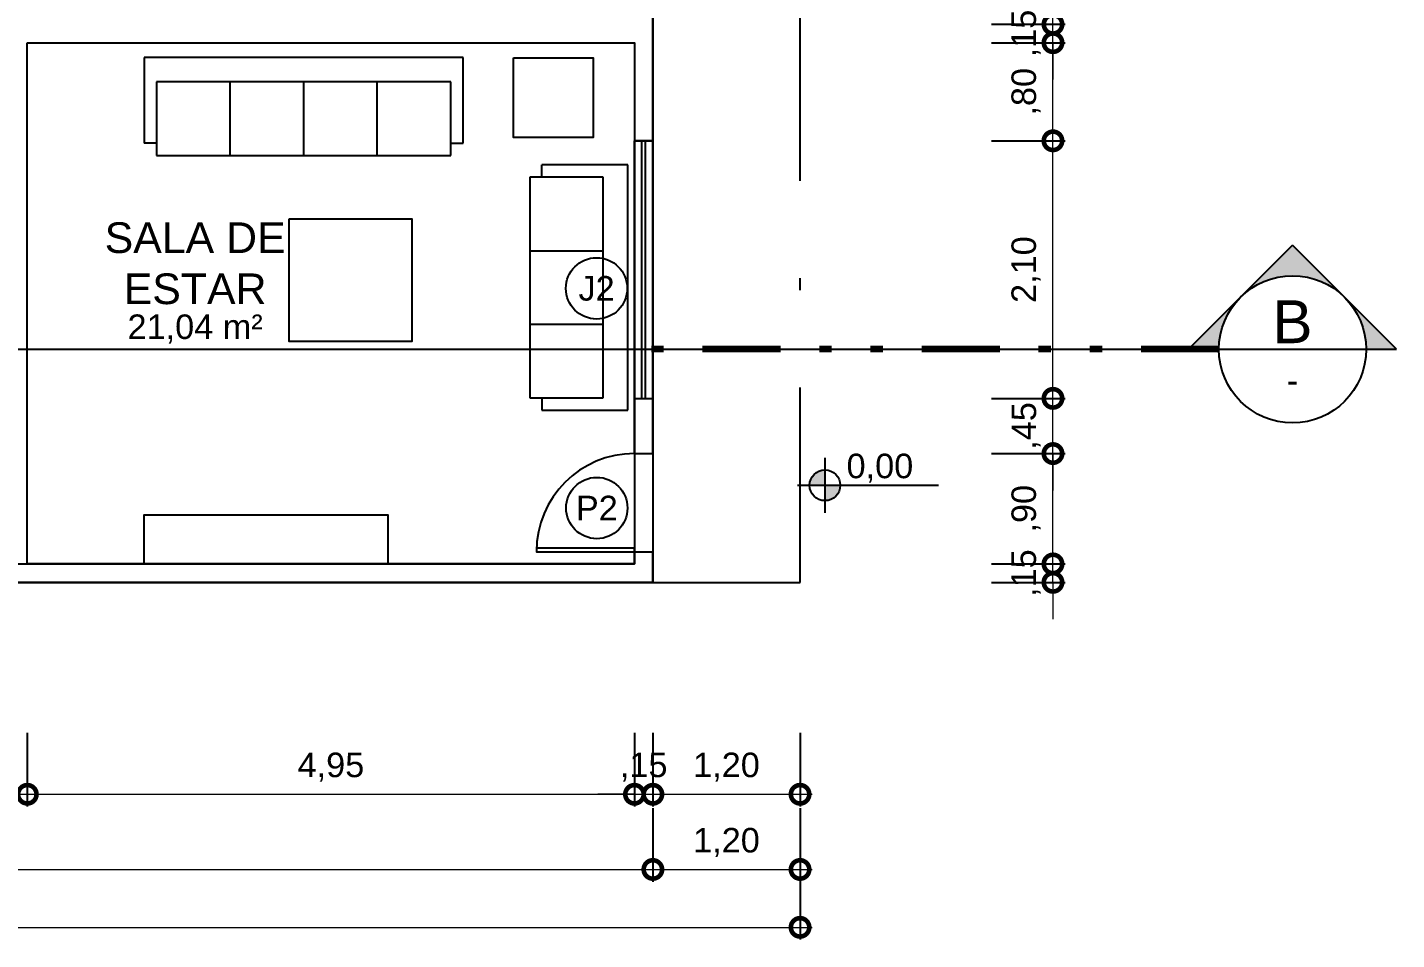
# Model space of a CAD drawing. Header units: metres. Extents: x 47728 to 47950, y 23373 to 23541.
# Drawn here: x 47744.99 to 47756.15, y 23418.05 to 23425.49 of the extents above; entities that cross this region are included whole.
import ezdxf
from ezdxf.enums import TextEntityAlignment as Align

# ---------------------------------------------------------------- set-up
doc = ezdxf.new("R2010")
doc.units = ezdxf.units.M
doc.header["$LTSCALE"] = 0.25
doc.header["$PDMODE"] = 96
doc.linetypes.add('DASHDOT2', pattern=[12.7, 6.35, -3.175, 0, -3.175])
doc.linetypes.add('DIVIDEX2', pattern=[63.5, 25.4, -12.7, 0, -12.7, 0, -12.7])
doc.layers.add('ARQ_0', color=7, linetype='Continuous', true_color=0xff7400, plot=False)
doc.layers.add('ARQ_0_AREAS', color=7, linetype='Continuous', true_color=0x5a1694, plot=False)
for name, color, linetype in [('ARQ_ALV CT', 4, 'Continuous'), ('ARQ_ALV VS', 2, 'Continuous'), ('ARQ_ESQ CT', 30, 'Continuous'), ('ARQ_MOB 01', 1, 'Continuous'), ('ARQ_PISO 01', 1, 'Continuous'), ('ARQ_PROJ SUP', 1, 'DASHDOT2'), ('ARQ_SIMB 01', 1, 'Continuous'), ('ARQ_TXT 01', 1, 'Continuous'), ('SIMB_01', 1, 'Continuous'), ('SIMB_02', 2, 'Continuous'), ('SIMB_PREENCHIMENTO', 253, 'Continuous'), ('SIMB_TXT', 1, 'Continuous')]:
    doc.layers.add(name, color=color, linetype=linetype)
doc.layers.add('ARQ_COTA_AZUL', color=5, linetype='Continuous', lineweight=20, true_color=0x0000ff)
doc.layers.add('SIMB_LCT', color=252, linetype='DIVIDEX2', lineweight=100)
doc.styles.add('Annot_2.0mm', font='arial.ttf', dxfattribs={"height": 2})
doc.styles.add('Annot_2.5mm', font='arial.ttf', dxfattribs={"height": 2.5})
doc.styles.add('cota', font='arial.ttf')
doc.styles.add('SIMB', font='arial.ttf')
doc.dimstyles.new('Info 01 - annot', dxfattribs={"dimtxt": 2, "dimasz": 3, "dimexe": 1, "dimexo": 1, "dimgap": 1, "dimtad": 1, "dimzin": 4, "dimtxsty": 'cota', "dimblk": 'DOTSMALL', "dimcen": 2, "dimdle": 1, "dimclrd": 256, "dimclre": 256, "dimclrt": 1, "dimazin": 2, "dimtfac": 0.09, "dimtix": 1, "dimtmove": 2, "dimatfit": 2, "dimfxl": 5, "dimfxlon": 1, "dimtolj": 1, "dimtzin": 4, "dimlwd": -1, "dimarcsym": 1})

# ---------------------------------------------------------------- blocks, each defined once
blk = doc.blocks.new('nivel_PB_A_D')
at = {"layer": 'SIMB_PREENCHIMENTO', "transparency": 33554587}
h = blk.add_hatch(color=256, dxfattribs=at)
h.dxf.hatch_style = 1
h.paths.add_polyline_path([(0, 1.25, 0.414214), (-1.25, 0), (0, 0)])
h.paths.add_polyline_path([(1.25, 0), (0, 0), (0, -1.25, 0.414214)])
at = {"layer": 'SIMB_01'}
for p, q in [((0, 2.25), (0, -2.25)), ((-2.25, 0), (9.25, 0))]:
    blk.add_line(p, q, dxfattribs=at)
blk.add_circle((0, 0), 1.25, dxfattribs=at)
at = {"layer": 'SIMB_TXT', "style": 'SIMB'}
blk.add_attdef('00,00', (1.76, 0.58), '', height=2, dxfattribs=at)
blk = doc.blocks.new('*U30')
at = {"layer": 'SIMB_PREENCHIMENTO', "transparency": 33554587}
h = blk.add_hatch(color=256, dxfattribs=at)
h.dxf.hatch_style = 1
h.paths.add_polyline_path([(0, 8.48), (-4.15, 4.33, -0.401827), (4.15, 4.33)])
h = blk.add_hatch(color=256, dxfattribs=at)
h.dxf.hatch_style = 1
h.paths.add_polyline_path([(-4.33, 4.15), (-8.48, 0), (-6, 0, -0.193399)])
h = blk.add_hatch(color=256, dxfattribs=at)
h.dxf.hatch_style = 1
h.paths.add_polyline_path([(4.33, 4.15, -0.193399), (6, 0), (8.48, 0)])
at = {"layer": 'SIMB_01'}
for p, q in [((-8.48, 0), (0, 8.48)), ((8.48, 0), (0, 8.48)), ((-6, 0), (-8.48, 0)), ((-6, 0), (6, 0)), ((6, 0), (8.48, 0))]:
    blk.add_line(p, q, dxfattribs=at)
blk.add_circle((0, 0), 6, dxfattribs=at)
at = {"layer": 'SIMB_LCT'}
blk.add_line((-6, 0), (-54.25, 0), dxfattribs=at)
at = {"layer": 'SIMB_TXT', "style": 'SIMB'}
for tag, height, p in [('000', 3.5, (0, 2.25)), ('999', 2, (0, -2.53))]:
    blk.add_attdef(tag, text='', height=height, dxfattribs=at).set_placement(p, align=Align.MIDDLE_CENTER)
blk = doc.blocks.new('S3')
at = {"ltscale": 0.1}
for p, q in [((0, 0), (-2, 0)), ((0, -0.7), (0, 0)), ((-2, 0), (-2, -0.7)), ((-0.1, -0.2), (-1.9, -0.2)), ((-1.9, -0.2), (-1.9, -0.8)), ((-1.3, -0.8), (-1.3, -0.2)), ((-0.7, -0.8), (-0.7, -0.2)), ((-0.1, -0.8), (-0.1, -0.2)), ((-1.9, -0.7), (-2, -0.7)), ((-0.1, -0.7), (0, -0.7)), ((-1.9, -0.8), (-0.1, -0.8))]:
    blk.add_line(p, q, dxfattribs=at)
blk = doc.blocks.new('S4')
at = {"ltscale": 0.1}
for p, q in [((0, 0), (-2.6, 0)), ((0, -0.7), (0, 0)), ((-2.6, 0), (-2.6, -0.7)), ((-0.1, -0.2), (-2.5, -0.2)), ((-2.5, -0.2), (-2.5, -0.8)), ((-1.9, -0.8), (-1.9, -0.2)), ((-1.3, -0.8), (-1.3, -0.2)), ((-0.7, -0.8), (-0.7, -0.2)), ((-0.1, -0.8), (-0.1, -0.2)), ((-2.5, -0.7), (-2.6, -0.7)), ((-0.1, -0.7), (0, -0.7)), ((-2.5, -0.8), (-0.1, -0.8))]:
    blk.add_line(p, q, dxfattribs=at)
blk = doc.blocks.new('_DotSmall')
at = {"color": 0, "linetype": 'ByBlock', "const_width": 0.5}
blk.add_lwpolyline([(-0.0625, 0, 1), (0.0625, 0, 1)], format="xyb", close=True, dxfattribs=at)
blk = doc.blocks.new('*D938')
at = {"layer": 'ARQ_COTA_AZUL', "lineweight": -2, "transparency": 16777216}
for p, q in [((47742.49, 23419.735), (47742.49, 23419.135)), ((47744.99, 23419.735), (47744.99, 23419.135))]:
    blk.add_line(p, q, dxfattribs=at)
at = {"layer": 'ARQ_COTA_AZUL', "transparency": 16777216}
blk.add_line((47742.39, 23419.235), (47745.09, 23419.235), dxfattribs=at)
at = {"layer": 'Defpoints', "color": 0, "transparency": 16777216}
for p in [(47742.49, 23421.113), (47744.99, 23421.113), (47744.99, 23419.235)]:
    blk.add_point(p, dxfattribs=at)
at = {"layer": 'ARQ_COTA_AZUL', "transparency": 16777216, "xscale": 0.3, "yscale": 0.3, "zscale": 0.3, "rotation": 180}
blk.add_blockref('_DotSmall', (47742.49, 23419.235), dxfattribs=at)
at = {"layer": 'ARQ_COTA_AZUL', "transparency": 16777216, "xscale": 0.3, "yscale": 0.3, "zscale": 0.3}
blk.add_blockref('_DotSmall', (47744.99, 23419.235), dxfattribs=at)
at = {"layer": 'ARQ_COTA_AZUL', "color": 1, "transparency": 16777216, "insert": (47743.74, 23419.456), "char_height": 0.2, "attachment_point": 5, "style": 'cota'}
blk.add_mtext('\\A1;2,50', dxfattribs=at)
blk = doc.blocks.new('*D942')
at = {"layer": 'ARQ_COTA_AZUL', "lineweight": -2, "transparency": 16777216}
for p, q in [((47744.99, 23419.735), (47744.99, 23419.135)), ((47749.94, 23419.735), (47749.94, 23419.135))]:
    blk.add_line(p, q, dxfattribs=at)
at = {"layer": 'ARQ_COTA_AZUL', "transparency": 16777216}
blk.add_line((47744.89, 23419.235), (47750.04, 23419.235), dxfattribs=at)
at = {"layer": 'Defpoints', "color": 0, "transparency": 16777216}
for p in [(47744.99, 23421.113), (47749.94, 23421.113), (47749.94, 23419.235)]:
    blk.add_point(p, dxfattribs=at)
at = {"layer": 'ARQ_COTA_AZUL', "transparency": 16777216, "xscale": 0.3, "yscale": 0.3, "zscale": 0.3, "rotation": 180}
blk.add_blockref('_DotSmall', (47744.99, 23419.235), dxfattribs=at)
at = {"layer": 'ARQ_COTA_AZUL', "transparency": 16777216, "xscale": 0.3, "yscale": 0.3, "zscale": 0.3}
blk.add_blockref('_DotSmall', (47749.94, 23419.235), dxfattribs=at)
at = {"layer": 'ARQ_COTA_AZUL', "color": 1, "transparency": 16777216, "insert": (47747.465, 23419.456), "char_height": 0.2, "attachment_point": 5, "style": 'cota'}
blk.add_mtext('\\A1;4,95', dxfattribs=at)
blk = doc.blocks.new('*D946')
at = {"layer": 'ARQ_COTA_AZUL', "lineweight": -2, "transparency": 16777216}
for p, q in [((47749.94, 23419.735), (47749.94, 23419.135)), ((47750.09, 23419.735), (47750.09, 23419.135))]:
    blk.add_line(p, q, dxfattribs=at)
at = {"layer": 'ARQ_COTA_AZUL', "transparency": 16777216}
for p, q in [((47749.94, 23419.235), (47749.64, 23419.235)), ((47749.94, 23419.235), (47750.09, 23419.235)), ((47750.09, 23419.235), (47750.39, 23419.235))]:
    blk.add_line(p, q, dxfattribs=at)
at = {"layer": 'Defpoints', "color": 0, "transparency": 16777216}
for p in [(47749.94, 23421.113), (47750.09, 23420.963), (47750.09, 23419.235)]:
    blk.add_point(p, dxfattribs=at)
at = {"layer": 'ARQ_COTA_AZUL', "transparency": 16777216, "xscale": 0.3, "yscale": 0.3, "zscale": 0.3}
blk.add_blockref('_DotSmall', (47749.94, 23419.235), dxfattribs=at)
at = {"layer": 'ARQ_COTA_AZUL', "transparency": 16777216, "xscale": 0.3, "yscale": 0.3, "zscale": 0.3, "rotation": 180}
blk.add_blockref('_DotSmall', (47750.09, 23419.235), dxfattribs=at)
at = {"layer": 'ARQ_COTA_AZUL', "color": 1, "transparency": 16777216, "insert": (47750.015, 23419.456), "char_height": 0.2, "attachment_point": 5, "style": 'cota'}
blk.add_mtext('\\A1;,15', dxfattribs=at)
blk = doc.blocks.new('*D954')
at = {"layer": 'ARQ_COTA_AZUL', "lineweight": -2, "transparency": 16777216}
for p, q in [((47750.09, 23419.735), (47750.09, 23419.135)), ((47751.29, 23419.735), (47751.29, 23419.135))]:
    blk.add_line(p, q, dxfattribs=at)
at = {"layer": 'ARQ_COTA_AZUL', "transparency": 16777216}
blk.add_line((47749.99, 23419.235), (47751.39, 23419.235), dxfattribs=at)
at = {"layer": 'Defpoints', "color": 0, "transparency": 16777216}
for p in [(47750.09, 23420.963), (47751.29, 23420.963), (47751.29, 23419.235)]:
    blk.add_point(p, dxfattribs=at)
at = {"layer": 'ARQ_COTA_AZUL', "transparency": 16777216, "xscale": 0.3, "yscale": 0.3, "zscale": 0.3, "rotation": 180}
blk.add_blockref('_DotSmall', (47750.09, 23419.235), dxfattribs=at)
at = {"layer": 'ARQ_COTA_AZUL', "transparency": 16777216, "xscale": 0.3, "yscale": 0.3, "zscale": 0.3}
blk.add_blockref('_DotSmall', (47751.29, 23419.235), dxfattribs=at)
at = {"layer": 'ARQ_COTA_AZUL', "color": 1, "transparency": 16777216, "insert": (47750.69, 23419.456), "char_height": 0.2, "attachment_point": 5, "style": 'cota'}
blk.add_mtext('\\A1;1,20', dxfattribs=at)
blk = doc.blocks.new('*D866')
at = {"layer": 'ARQ_COTA_AZUL', "lineweight": -2, "transparency": 16777216}
for p, q in [((47737.49, 23419.122), (47737.49, 23418.522)), ((47750.09, 23419.122), (47750.09, 23418.522))]:
    blk.add_line(p, q, dxfattribs=at)
at = {"layer": 'ARQ_COTA_AZUL', "transparency": 16777216}
blk.add_line((47737.39, 23418.622), (47750.19, 23418.622), dxfattribs=at)
at = {"layer": 'Defpoints', "color": 0, "transparency": 16777216}
for p in [(47737.49, 23422.213), (47750.09, 23420.963), (47750.09, 23418.622)]:
    blk.add_point(p, dxfattribs=at)
at = {"layer": 'ARQ_COTA_AZUL', "transparency": 16777216, "xscale": 0.3, "yscale": 0.3, "zscale": 0.3, "rotation": 180}
blk.add_blockref('_DotSmall', (47737.49, 23418.622), dxfattribs=at)
at = {"layer": 'ARQ_COTA_AZUL', "transparency": 16777216, "xscale": 0.3, "yscale": 0.3, "zscale": 0.3}
blk.add_blockref('_DotSmall', (47750.09, 23418.622), dxfattribs=at)
at = {"layer": 'ARQ_COTA_AZUL', "color": 1, "transparency": 16777216, "insert": (47743.79, 23418.842), "char_height": 0.2, "attachment_point": 5, "style": 'cota'}
blk.add_mtext('\\A1;12,60', dxfattribs=at)
blk = doc.blocks.new('*D870')
at = {"layer": 'ARQ_COTA_AZUL', "lineweight": -2, "transparency": 16777216}
for p, q in [((47750.09, 23419.122), (47750.09, 23418.522)), ((47751.29, 23419.122), (47751.29, 23418.522))]:
    blk.add_line(p, q, dxfattribs=at)
at = {"layer": 'ARQ_COTA_AZUL', "transparency": 16777216}
blk.add_line((47749.99, 23418.622), (47751.39, 23418.622), dxfattribs=at)
at = {"layer": 'Defpoints', "color": 0, "transparency": 16777216}
for p in [(47750.09, 23420.963), (47751.29, 23420.963), (47751.29, 23418.622)]:
    blk.add_point(p, dxfattribs=at)
at = {"layer": 'ARQ_COTA_AZUL', "transparency": 16777216, "xscale": 0.3, "yscale": 0.3, "zscale": 0.3, "rotation": 180}
blk.add_blockref('_DotSmall', (47750.09, 23418.622), dxfattribs=at)
at = {"layer": 'ARQ_COTA_AZUL', "transparency": 16777216, "xscale": 0.3, "yscale": 0.3, "zscale": 0.3}
blk.add_blockref('_DotSmall', (47751.29, 23418.622), dxfattribs=at)
at = {"layer": 'ARQ_COTA_AZUL', "color": 1, "transparency": 16777216, "insert": (47750.69, 23418.842), "char_height": 0.2, "attachment_point": 5, "style": 'cota'}
blk.add_mtext('\\A1;1,20', dxfattribs=at)
blk = doc.blocks.new('*D874')
at = {"layer": 'ARQ_COTA_AZUL', "lineweight": -2, "transparency": 16777216}
for p, q in [((47737.49, 23418.65), (47737.49, 23418.05)), ((47751.29, 23418.65), (47751.29, 23418.05))]:
    blk.add_line(p, q, dxfattribs=at)
at = {"layer": 'ARQ_COTA_AZUL', "transparency": 16777216}
blk.add_line((47737.39, 23418.15), (47751.39, 23418.15), dxfattribs=at)
at = {"layer": 'Defpoints', "color": 0, "transparency": 16777216}
for p in [(47737.49, 23422.213), (47751.29, 23420.963), (47751.29, 23418.15)]:
    blk.add_point(p, dxfattribs=at)
at = {"layer": 'ARQ_COTA_AZUL', "transparency": 16777216, "xscale": 0.3, "yscale": 0.3, "zscale": 0.3, "rotation": 180}
blk.add_blockref('_DotSmall', (47737.49, 23418.15), dxfattribs=at)
at = {"layer": 'ARQ_COTA_AZUL', "transparency": 16777216, "xscale": 0.3, "yscale": 0.3, "zscale": 0.3}
blk.add_blockref('_DotSmall', (47751.29, 23418.15), dxfattribs=at)
at = {"layer": 'ARQ_COTA_AZUL', "color": 1, "transparency": 16777216, "insert": (47744.39, 23418.37), "char_height": 0.2, "attachment_point": 5, "style": 'cota'}
blk.add_mtext('\\A1;13,80', dxfattribs=at)
blk = doc.blocks.new('*U22')
at = {"layer": 'SIMB_02'}
blk.add_circle((0, 0), 2.5, dxfattribs=at)
at = {"layer": 'SIMB_TXT', "style": 'SIMB'}
blk.add_attdef('CDESQ', text='', height=2, dxfattribs=at).set_placement((0, 0), align=Align.MIDDLE_CENTER)
blk = doc.blocks.new('*D1057')
at = {"layer": 'ARQ_COTA_AZUL', "transparency": 16777216}
for p, q in [((47753.352, 23421.113), (47753.352, 23421.413)), ((47753.352, 23420.963), (47753.352, 23421.113)), ((47753.352, 23420.963), (47753.352, 23420.663))]:
    blk.add_line(p, q, dxfattribs=at)
at = {"layer": 'ARQ_COTA_AZUL', "lineweight": -2, "transparency": 16777216}
for p, q in [((47752.852, 23421.113), (47753.452, 23421.113)), ((47752.852, 23420.963), (47753.452, 23420.963))]:
    blk.add_line(p, q, dxfattribs=at)
at = {"layer": 'Defpoints', "color": 0, "transparency": 16777216}
for p in [(47749.94, 23421.113), (47753.352, 23421.113), (47750.09, 23420.963)]:
    blk.add_point(p, dxfattribs=at)
at = {"layer": 'ARQ_COTA_AZUL', "transparency": 16777216, "xscale": 0.3, "yscale": 0.3, "zscale": 0.3}
for p, rotation in [((47753.352, 23421.113), 270), ((47753.352, 23420.963), 90)]:
    blk.add_blockref('_DotSmall', p, dxfattribs=dict(at, rotation=rotation))
at = {"layer": 'ARQ_COTA_AZUL', "color": 1, "transparency": 16777216, "insert": (47753.132, 23421.038), "char_height": 0.2, "attachment_point": 5, "rotation": 90, "style": 'cota'}
blk.add_mtext('\\A1;,15', dxfattribs=at)
blk = doc.blocks.new('*D1059')
at = {"layer": 'ARQ_COTA_AZUL', "transparency": 16777216}
for p, q in [((47753.352, 23425.513), (47753.352, 23425.813)), ((47753.352, 23425.363), (47753.352, 23425.513)), ((47753.352, 23425.363), (47753.352, 23425.063))]:
    blk.add_line(p, q, dxfattribs=at)
at = {"layer": 'ARQ_COTA_AZUL', "lineweight": -2, "transparency": 16777216}
for p, q in [((47752.852, 23425.513), (47753.452, 23425.513)), ((47752.852, 23425.363), (47753.452, 23425.363))]:
    blk.add_line(p, q, dxfattribs=at)
at = {"layer": 'Defpoints', "color": 0, "transparency": 16777216}
for p in [(47749.94, 23425.513), (47753.352, 23425.513), (47749.94, 23425.363)]:
    blk.add_point(p, dxfattribs=at)
at = {"layer": 'ARQ_COTA_AZUL', "transparency": 16777216, "xscale": 0.3, "yscale": 0.3, "zscale": 0.3}
for p, rotation in [((47753.352, 23425.513), 270), ((47753.352, 23425.363), 90)]:
    blk.add_blockref('_DotSmall', p, dxfattribs=dict(at, rotation=rotation))
at = {"layer": 'ARQ_COTA_AZUL', "color": 1, "transparency": 16777216, "insert": (47753.132, 23425.438), "char_height": 0.2, "attachment_point": 5, "rotation": 90, "style": 'cota'}
blk.add_mtext('\\A1;,15', dxfattribs=at)
blk = doc.blocks.new('*D1060')
at = {"layer": 'ARQ_COTA_AZUL', "lineweight": -2, "transparency": 16777216}
for p, q in [((47752.852, 23429.763), (47753.452, 23429.763)), ((47752.852, 23425.513), (47753.452, 23425.513))]:
    blk.add_line(p, q, dxfattribs=at)
at = {"layer": 'ARQ_COTA_AZUL', "transparency": 16777216}
blk.add_line((47753.352, 23425.413), (47753.352, 23429.863), dxfattribs=at)
at = {"layer": 'Defpoints', "color": 0, "transparency": 16777216}
for p in [(47749.94, 23429.763), (47753.352, 23429.763), (47749.94, 23425.513)]:
    blk.add_point(p, dxfattribs=at)
at = {"layer": 'ARQ_COTA_AZUL', "transparency": 16777216, "xscale": 0.3, "yscale": 0.3, "zscale": 0.3}
for p, rotation in [((47753.352, 23429.763), 90), ((47753.352, 23425.513), 270)]:
    blk.add_blockref('_DotSmall', p, dxfattribs=dict(at, rotation=rotation))
at = {"layer": 'ARQ_COTA_AZUL', "color": 1, "transparency": 16777216, "insert": (47753.132, 23427.638), "char_height": 0.2, "attachment_point": 5, "rotation": 90, "style": 'cota'}
blk.add_mtext('\\A1;4,25', dxfattribs=at)
blk = doc.blocks.new('*D1067')
at = {"layer": 'ARQ_COTA_AZUL', "transparency": 16777216}
blk.add_line((47753.352, 23421.013), (47753.352, 23422.113), dxfattribs=at)
at = {"layer": 'ARQ_COTA_AZUL', "lineweight": -2, "transparency": 16777216}
for p, q in [((47752.852, 23422.013), (47753.452, 23422.013)), ((47752.852, 23421.113), (47753.452, 23421.113))]:
    blk.add_line(p, q, dxfattribs=at)
at = {"layer": 'Defpoints', "color": 0, "transparency": 16777216}
for p in [(47750.09, 23422.013), (47753.352, 23422.013), (47749.94, 23421.113)]:
    blk.add_point(p, dxfattribs=at)
at = {"layer": 'ARQ_COTA_AZUL', "transparency": 16777216, "xscale": 0.3, "yscale": 0.3, "zscale": 0.3}
for p, rotation in [((47753.352, 23422.013), 90), ((47753.352, 23421.113), 270)]:
    blk.add_blockref('_DotSmall', p, dxfattribs=dict(at, rotation=rotation))
at = {"layer": 'ARQ_COTA_AZUL', "color": 1, "transparency": 16777216, "insert": (47753.132, 23421.563), "char_height": 0.2, "attachment_point": 5, "rotation": 90, "style": 'cota'}
blk.add_mtext('\\A1;,90', dxfattribs=at)
blk = doc.blocks.new('*D1068')
at = {"layer": 'ARQ_COTA_AZUL', "transparency": 16777216}
for p, q in [((47753.352, 23422.463), (47753.352, 23422.763)), ((47753.352, 23422.013), (47753.352, 23422.463)), ((47753.352, 23422.013), (47753.352, 23421.713))]:
    blk.add_line(p, q, dxfattribs=at)
at = {"layer": 'ARQ_COTA_AZUL', "lineweight": -2, "transparency": 16777216}
for p, q in [((47752.852, 23422.463), (47753.452, 23422.463)), ((47752.852, 23422.013), (47753.452, 23422.013))]:
    blk.add_line(p, q, dxfattribs=at)
at = {"layer": 'Defpoints', "color": 0, "transparency": 16777216}
for p in [(47750.09, 23422.463), (47753.352, 23422.463), (47750.09, 23422.013)]:
    blk.add_point(p, dxfattribs=at)
at = {"layer": 'ARQ_COTA_AZUL', "transparency": 16777216, "xscale": 0.3, "yscale": 0.3, "zscale": 0.3}
for p, rotation in [((47753.352, 23422.463), 270), ((47753.352, 23422.013), 90)]:
    blk.add_blockref('_DotSmall', p, dxfattribs=dict(at, rotation=rotation))
at = {"layer": 'ARQ_COTA_AZUL', "color": 1, "transparency": 16777216, "insert": (47753.133, 23422.238), "char_height": 0.2, "attachment_point": 5, "rotation": 90, "style": 'cota'}
blk.add_mtext('\\A1;,45', dxfattribs=at)
blk = doc.blocks.new('*D1069')
at = {"layer": 'ARQ_COTA_AZUL', "transparency": 16777216}
blk.add_line((47753.352, 23422.363), (47753.352, 23424.663), dxfattribs=at)
at = {"layer": 'ARQ_COTA_AZUL', "lineweight": -2, "transparency": 16777216}
for p, q in [((47752.852, 23424.563), (47753.452, 23424.563)), ((47752.852, 23422.463), (47753.452, 23422.463))]:
    blk.add_line(p, q, dxfattribs=at)
at = {"layer": 'Defpoints', "color": 0, "transparency": 16777216}
for p in [(47750.09, 23424.563), (47753.352, 23424.563), (47750.09, 23422.463)]:
    blk.add_point(p, dxfattribs=at)
at = {"layer": 'ARQ_COTA_AZUL', "transparency": 16777216, "xscale": 0.3, "yscale": 0.3, "zscale": 0.3}
for p, rotation in [((47753.352, 23424.563), 90), ((47753.352, 23422.463), 270)]:
    blk.add_blockref('_DotSmall', p, dxfattribs=dict(at, rotation=rotation))
at = {"layer": 'ARQ_COTA_AZUL', "color": 1, "transparency": 16777216, "insert": (47753.132, 23423.513), "char_height": 0.2, "attachment_point": 5, "rotation": 90, "style": 'cota'}
blk.add_mtext('\\A1;2,10', dxfattribs=at)
blk = doc.blocks.new('*D1070')
at = {"layer": 'ARQ_COTA_AZUL', "transparency": 16777216}
blk.add_line((47753.352, 23424.463), (47753.352, 23425.463), dxfattribs=at)
at = {"layer": 'ARQ_COTA_AZUL', "lineweight": -2, "transparency": 16777216}
for p, q in [((47752.852, 23425.363), (47753.452, 23425.363)), ((47752.852, 23424.563), (47753.452, 23424.563))]:
    blk.add_line(p, q, dxfattribs=at)
at = {"layer": 'Defpoints', "color": 0, "transparency": 16777216}
for p in [(47749.94, 23425.363), (47753.352, 23425.363), (47750.09, 23424.563)]:
    blk.add_point(p, dxfattribs=at)
at = {"layer": 'ARQ_COTA_AZUL', "transparency": 16777216, "xscale": 0.3, "yscale": 0.3, "zscale": 0.3}
for p, rotation in [((47753.352, 23425.363), 90), ((47753.352, 23424.563), 270)]:
    blk.add_blockref('_DotSmall', p, dxfattribs=dict(at, rotation=rotation))
at = {"layer": 'ARQ_COTA_AZUL', "color": 1, "transparency": 16777216, "insert": (47753.132, 23424.963), "char_height": 0.2, "attachment_point": 5, "rotation": 90, "style": 'cota'}
blk.add_mtext('\\A1;,80', dxfattribs=at)
blk = doc.blocks.new('*D1071')
at = {"layer": 'ARQ_COTA_AZUL', "transparency": 16777216}
for p, q in [((47753.352, 23425.513), (47753.352, 23425.813)), ((47753.352, 23425.363), (47753.352, 23425.513)), ((47753.352, 23425.363), (47753.352, 23425.063))]:
    blk.add_line(p, q, dxfattribs=at)
at = {"layer": 'ARQ_COTA_AZUL', "lineweight": -2, "transparency": 16777216}
for p, q in [((47752.852, 23425.513), (47753.452, 23425.513)), ((47752.852, 23425.363), (47753.452, 23425.363))]:
    blk.add_line(p, q, dxfattribs=at)
at = {"layer": 'Defpoints', "color": 0, "transparency": 16777216}
for p in [(47749.94, 23425.513), (47753.352, 23425.513), (47749.94, 23425.363)]:
    blk.add_point(p, dxfattribs=at)
at = {"layer": 'ARQ_COTA_AZUL', "transparency": 16777216, "xscale": 0.3, "yscale": 0.3, "zscale": 0.3}
for p, rotation in [((47753.352, 23425.513), 270), ((47753.352, 23425.363), 90)]:
    blk.add_blockref('_DotSmall', p, dxfattribs=dict(at, rotation=rotation))
at = {"layer": 'ARQ_COTA_AZUL', "color": 1, "transparency": 16777216, "insert": (47753.132, 23425.438), "char_height": 0.2, "attachment_point": 5, "rotation": 90, "style": 'cota'}
blk.add_mtext('\\A1;,15', dxfattribs=at)

msp = doc.modelspace()

# ---------------------------------------------------------------- linework, layer by layer
at = {"layer": 'ARQ_0'}
msp.add_line((47734.644, 23422.863), (47754.457, 23422.863), dxfattribs=at)
at = {"layer": 'ARQ_0_AREAS'}
for points in [[(47737.49, 23428.663), (47742.34, 23428.663), (47742.34, 23429.913), (47750.09, 23429.913), (47750.09, 23420.963), (47742.34, 23420.963), (47742.34, 23422.213), (47737.49, 23422.213)], [(47744.99, 23425.363), (47749.94, 23425.363), (47749.94, 23421.113), (47744.99, 23421.113)]]:
    msp.add_lwpolyline(points, close=True, dxfattribs=at)
at = {"layer": 'ARQ_ALV CT'}
for p, q in [((47750.09, 23424.563), (47750.09, 23426.813)), ((47744.99, 23425.363), (47749.94, 23425.363)), ((47749.94, 23425.363), (47749.94, 23424.563)), ((47749.94, 23424.563), (47750.09, 23424.563)), ((47750.09, 23424.563), (47749.94, 23424.563)), ((47749.94, 23422.013), (47749.94, 23422.463)), ((47749.94, 23422.463), (47750.09, 23422.463)), ((47750.09, 23422.013), (47750.09, 23422.463)), ((47749.94, 23422.013), (47750.09, 23422.013)), ((47749.94, 23421.213), (47750.09, 23421.213)), ((47749.94, 23421.113), (47749.94, 23421.213)), ((47750.09, 23420.963), (47750.09, 23421.213)), ((47744.74, 23421.113), (47749.94, 23421.113)), ((47744.74, 23420.963), (47750.09, 23420.963))]:
    msp.add_line(p, q, dxfattribs=at)
at = {"layer": 'ARQ_ALV VS'}
for p, q in [((47749.94, 23422.463), (47749.94, 23424.563)), ((47750.09, 23422.463), (47750.09, 23424.563))]:
    msp.add_line(p, q, dxfattribs=at)
at = {"layer": 'ARQ_ESQ CT'}
for p, q in [((47750, 23422.463), (47750, 23424.563)), ((47750.03, 23422.463), (47750.03, 23424.563))]:
    msp.add_line(p, q, dxfattribs=at)
msp.add_lwpolyline([(47749.94, 23421.213), (47749.94, 23421.243), (47749.14, 23421.243), (47749.14, 23421.213)], close=True, dxfattribs=at)
at = {"layer": 'ARQ_MOB 01'}
for points in [[(47748.953, 23425.24), (47749.603, 23425.24), (47749.603, 23424.59), (47748.953, 23424.59)], [(47747.125, 23423.928), (47748.125, 23423.928), (47748.125, 23422.928), (47747.125, 23422.928)], [(47745.943, 23421.113), (47745.943, 23421.513), (47747.928, 23421.513), (47747.928, 23421.113)]]:
    msp.add_lwpolyline(points, close=True, dxfattribs=at)
at = {"layer": 'ARQ_PISO 01'}
for p, q in [((47749.94, 23422.013), (47749.94, 23421.213)), ((47750.09, 23422.013), (47750.09, 23421.213))]:
    msp.add_line(p, q, dxfattribs=at)
at = {"layer": 'ARQ_PROJ SUP'}
for p, q in [((47751.29, 23420.963), (47751.29, 23429.913)), ((47750.09, 23420.963), (47751.29, 23420.963))]:
    msp.add_line(p, q, dxfattribs=at)
at = {"layer": 'ARQ_SIMB 01'}
msp.add_arc((47749.94, 23421.213), 0.8, 90, 180, dxfattribs=at)

# ---------------------------------------------------------------- block references
at = {"xscale": 0.1, "yscale": 0.1, "zscale": 0.1}
for name, p, values in [('*U30', (47755.305, 23422.863), {'999': '-', '000': 'B'}), ('*U22', (47749.631, 23423.36), {'CDESQ': 'J2'}), ('*U22', (47749.633, 23421.569), {'CDESQ': 'P2'})]:
    msp.add_blockref(name, p, dxfattribs=at).add_auto_attribs(values)
at = {"layer": 'ARQ_0_AREAS', "xscale": 0.1, "yscale": 0.1, "zscale": 0.1}
msp.add_blockref('nivel_PB_A_D', (47751.493, 23421.754), dxfattribs=at).add_auto_attribs({'00,00': '0,00'})
at = {"layer": 'ARQ_MOB 01'}
msp.add_blockref('S4', (47748.543, 23425.243), dxfattribs=at)
at = {"layer": 'ARQ_MOB 01', "rotation": 270.0000064573097}
msp.add_blockref('S3', (47749.886, 23422.367), dxfattribs=at)

# ---------------------------------------------------------------- texts
at = {"layer": 'ARQ_TXT 01'}
for s, insert, char_height, width, attachment_point, style in [('\\pxqc;SALA DE ESTAR', (47746.358, 23423.228), 0.25, 2.39713, 8, 'Annot_2.5mm'), ('21,04 m²', (47746.358, 23423.147), 0.2, 3.09183, 2, 'Annot_2.0mm')]:
    msp.add_mtext(s, dxfattribs=dict(at, insert=insert, char_height=char_height, width=width, attachment_point=attachment_point, style=style))

# ---------------------------------------------------------------- dimensions: what is measured, and where the dimension line sits
at = {"layer": 'ARQ_COTA_AZUL'}
for base, p1, p2, picture, middle in [((47753.352, 23429.763), (47749.94, 23425.513), (47749.94, 23429.763), '*D1060', (47753.132, 23427.638)), ((47753.352, 23425.513), (47749.94, 23425.363), (47749.94, 23425.513), '*D1059', (47753.132, 23425.438)), ((47753.352, 23425.513), (47749.94, 23425.363), (47749.94, 23425.513), '*D1071', (47753.132, 23425.438)), ((47753.352, 23425.363), (47750.09, 23424.563), (47749.94, 23425.363), '*D1070', (47753.132, 23424.963)), ((47753.352, 23424.563), (47750.09, 23422.463), (47750.09, 23424.563), '*D1069', (47753.132, 23423.513)), ((47753.352, 23422.463), (47750.09, 23422.013), (47750.09, 23422.463), '*D1068', (47753.133, 23422.238)), ((47753.352, 23422.013), (47749.94, 23421.113), (47750.09, 23422.013), '*D1067', (47753.132, 23421.563)), ((47753.352, 23421.113), (47750.09, 23420.963), (47749.94, 23421.113), '*D1057', (47753.132, 23421.038))]:
    dim = msp.add_linear_dim(base=base, p1=p1, p2=p2, angle=90, dimstyle='Info 01 - annot', dxfattribs=at)
    dim.commit()
    dim.dimension.update_dxf_attribs({"geometry": picture, "text_midpoint": middle})
for base, p1, p2, picture, middle in [((47750.09, 23418.622), (47737.49, 23422.213), (47750.09, 23420.963), '*D866', (47743.79, 23418.842)), ((47751.29, 23418.15), (47737.49, 23422.213), (47751.29, 23420.963), '*D874', (47744.39, 23418.37)), ((47744.99, 23419.235), (47742.49, 23421.113), (47744.99, 23421.113), '*D938', (47743.74, 23419.456)), ((47749.94, 23419.235), (47744.99, 23421.113), (47749.94, 23421.113), '*D942', (47747.465, 23419.456)), ((47750.09, 23419.235), (47749.94, 23421.113), (47750.09, 23420.963), '*D946', (47750.015, 23419.456)), ((47751.29, 23419.235), (47750.09, 23420.963), (47751.29, 23420.963), '*D954', (47750.69, 23419.456)), ((47751.29, 23418.622), (47750.09, 23420.963), (47751.29, 23420.963), '*D870', (47750.69, 23418.842))]:
    dim = msp.add_linear_dim(base=base, p1=p1, p2=p2, dimstyle='Info 01 - annot', override={"dimscale": 0}, dxfattribs=at)
    dim.commit()
    dim.dimension.update_dxf_attribs({"geometry": picture, "text_midpoint": middle})

doc.saveas('drawing.dxf')
